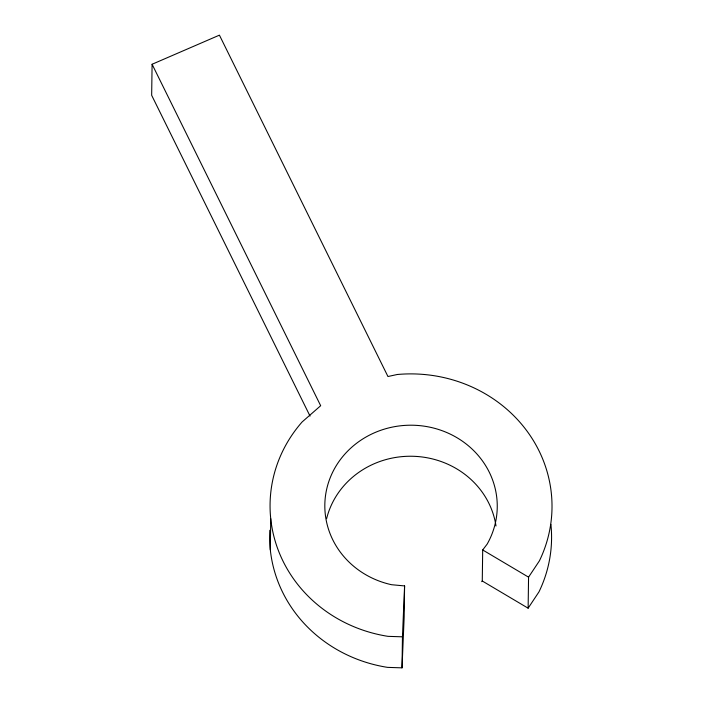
<?xml version="1.0" encoding="UTF-8"?>
<svg xmlns="http://www.w3.org/2000/svg" width="703" height="703" viewBox="0 0 703 703"><rect width="100%" height="100%" fill="white"/><g stroke="black" fill="none" stroke-linecap="round" stroke-linejoin="round"><path stroke-width="1.05" d="M269.803 530.273A140.978 132.129 0.8 0 0 387.599 667.375L402.028 667.85L404.163 616.962L404.594 585.924L391.597 584.72A86.223 80.819 0.8 0 1 329.048 480.87A86.223 80.819 0.8 0 1 444.771 431.704A86.223 80.819 0.8 0 1 487.144 544.131L482.697 549.957L482.267 580.994L528.129 608.192L528.559 577.163L539.429 560.809A140.978 132.129 0.8 0 0 397.265 374.497L387.951 376.518L219.424 35.15L152.094 64.263L151.663 95.292L310.032 416.088M270.304 549.728L270.743 518.691M402.028 667.85L402.459 636.821L404.594 585.924M528.129 608.192L538.99 591.847A140.978 132.129 0.8 0 0 550.906 524.385M481.74 581.68L482.267 580.994M402.459 636.821L388.03 636.347A140.978 132.129 0.8 0 1 302.097 421.976L320.673 405.719L152.094 64.263M482.697 549.957L528.559 577.163M326.605 518.691A86.223 80.819 0.8 0 1 414.419 456.326A86.223 80.819 0.8 0 1 495.993 526.002"/></g></svg>
